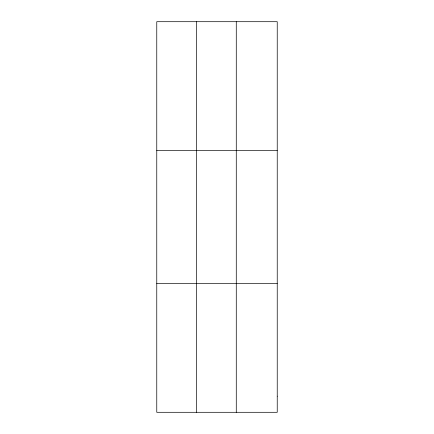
<?xml version="1.0" encoding="UTF-8"?>
<svg xmlns="http://www.w3.org/2000/svg" width="434" height="434" viewBox="0 0 434 434"><rect width="100%" height="100%" fill="white"/><g stroke="black" fill="none" stroke-linecap="round" stroke-linejoin="round"><path stroke-width="0.65" d="M196.521 412.3L196.521 21.7M236.275 412.3L236.275 21.7M156.766 150.598L277.234 150.598M156.766 283.402L277.234 283.402M277.234 396.188L277.234 412.3L156.766 412.3L156.766 21.7L277.234 21.7L277.234 396.188"/></g></svg>
